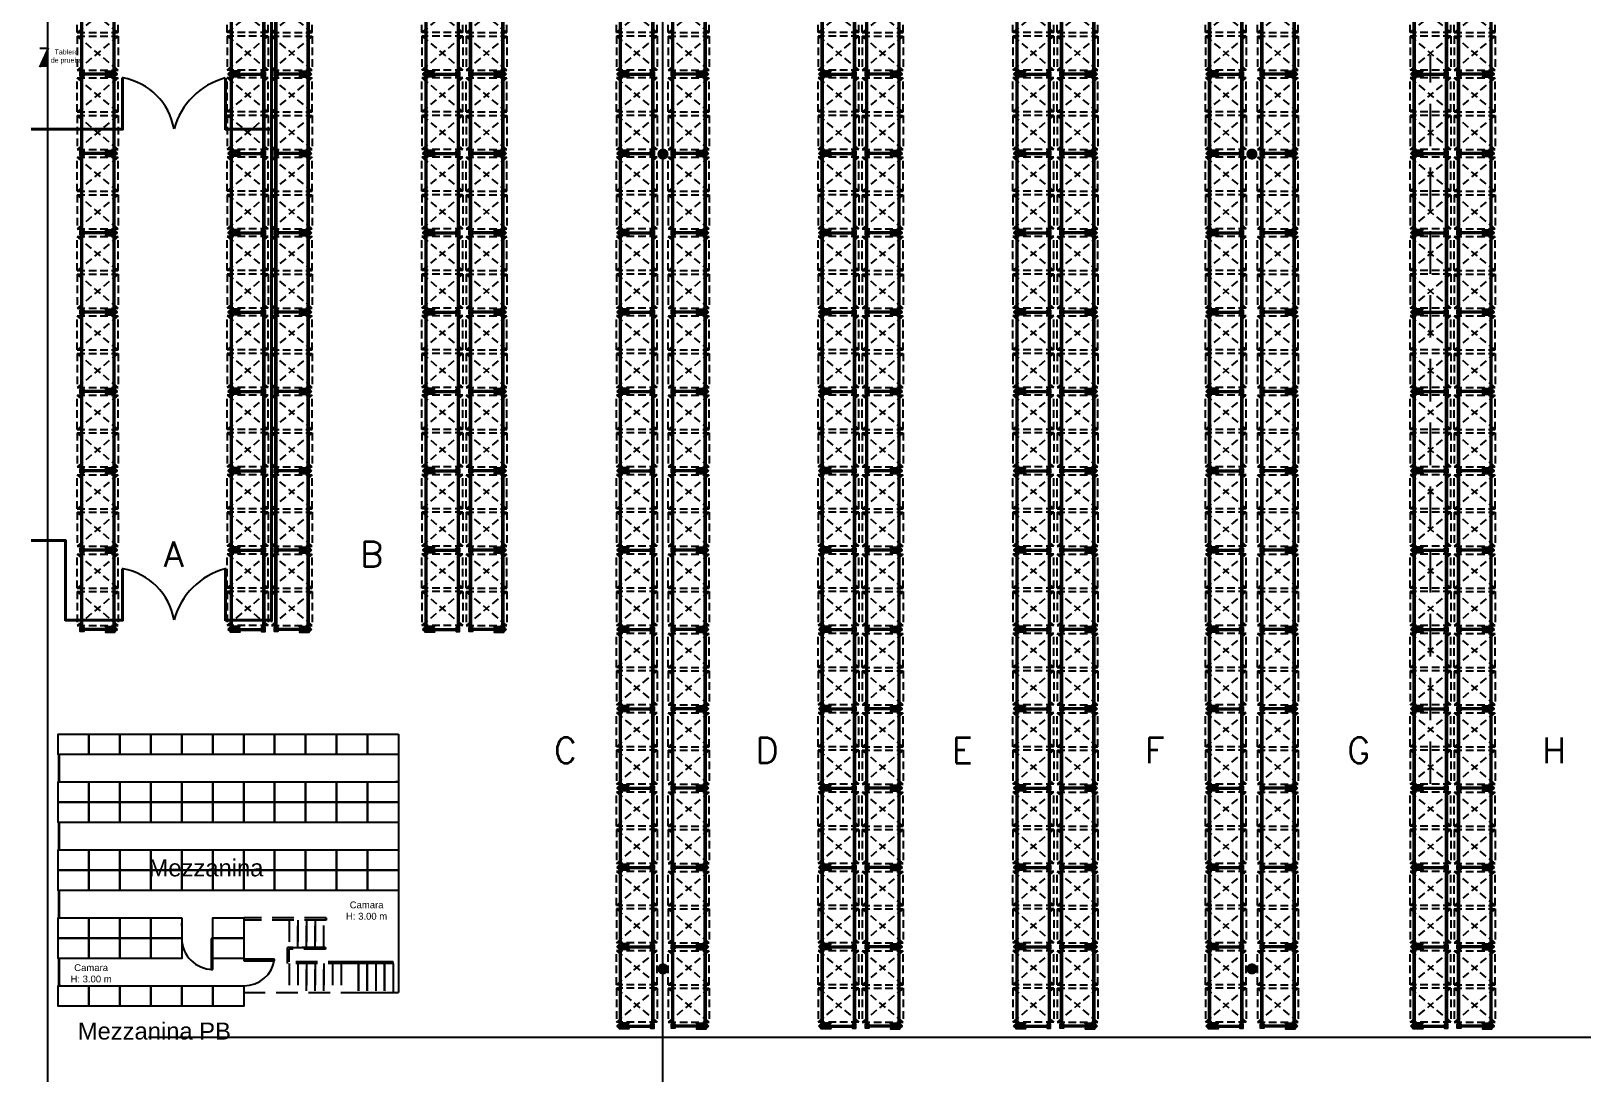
# Model space of a CAD drawing. Header units: millimetres. Extents: x 42 to 171, y 49 to 147.
# Drawn here: x 45.67 to 91.25, y 96.11 to 126.75 of the extents above; entities that cross this region are included whole.
import ezdxf

# ---------------------------------------------------------------- set-up
doc = ezdxf.new("R2010")
doc.units = ezdxf.units.MM
doc.linetypes.add('12_13_14_SB-E17-AR-A01_A02_A03-A$0$DASHED2', pattern=[0.375, 0.25, -0.125])
doc.linetypes.add('DASHED2', pattern=[9.525, 6.35, -3.175])
for name, color, linetype in [('Mezzanine', 160, 'Continuous'), ('Pasillos', 5, 'Continuous'), ('Rack Tecnorack 2300 mm Munster', 1, 'Continuous'), ('Rejas', 1, 'Continuous')]:
    doc.layers.add(name, color=color, linetype=linetype)
doc.layers.add('WH', color=7, linetype='Continuous', lineweight=0)
doc.styles.get("Standard").update_dxf_attribs({"font": 'txt.shx'})

# ---------------------------------------------------------------- blocks, each defined once
blk = doc.blocks.new('Rack 2300mm')
at = {"color": 253, "linetype": '12_13_14_SB-E17-AR-A01_A02_A03-A$0$DASHED2', "ltscale": 0.9}
for p, q in [((3091.030463, 1795.733714), (3090.030463, 1795.733714)), ((3090.030463, 1794.533714), (3091.030463, 1795.733714)), ((3091.030463, 1794.533714), (3090.030463, 1795.733714)), ((3090.030463, 1795.733714), (3090.030463, 1794.533714)), ((3091.030463, 1795.733714), (3091.030463, 1794.533714)), ((3091.131355, 1795.733714), (3091.131355, 1794.533714)), ((3091.131355, 1795.733714), (3092.131355, 1795.733714)), ((3092.131355, 1794.533714), (3091.131355, 1795.733714)), ((3091.131355, 1794.533714), (3092.131355, 1795.733714)), ((3092.131355, 1795.733714), (3092.131355, 1794.533714)), ((3091.030463, 1794.533714), (3090.030463, 1794.533714)), ((3091.131355, 1794.533714), (3092.131355, 1794.533714))]:
    blk.add_line(p, q, dxfattribs=at)
at = {"color": 252}
for p, q in [((3089.894409, 1794.685928), (3089.894409, 1795.581501)), ((3089.914409, 1794.685928), (3089.914409, 1795.581501)), ((3089.934409, 1795.567108), (3089.914409, 1795.567108)), ((3089.934409, 1794.685928), (3089.934409, 1795.581501)), ((3092.199909, 1795.632714), (3089.961909, 1795.632714)), ((3092.194909, 1795.587714), (3089.966909, 1795.587714)), ((3092.227409, 1794.685928), (3092.227409, 1795.581501)), ((3092.247409, 1794.685928), (3092.247409, 1795.581501)), ((3092.247409, 1795.567108), (3092.267409, 1795.567108)), ((3092.267409, 1794.685928), (3092.267409, 1795.581501)), ((3089.914409, 1794.700321), (3089.894409, 1794.700321)), ((3092.199909, 1794.634714), (3089.961909, 1794.634714)), ((3092.194909, 1794.679714), (3089.966909, 1794.679714)), ((3092.227409, 1794.700321), (3092.247409, 1794.700321))]:
    blk.add_line(p, q, dxfattribs=at)
for points in [[(3089.894409, 1795.542714), (3089.854409, 1795.542714), (3089.854409, 1795.642714), (3089.974409, 1795.642714), (3089.974409, 1795.542714), (3089.934409, 1795.542714)], [(3089.914409, 1795.581501), (3089.894409, 1795.581501)], [(3089.914409, 1795.581501), (3089.934409, 1795.581501)], [(3092.267409, 1795.542714), (3092.307409, 1795.542714), (3092.307409, 1795.642714), (3092.187409, 1795.642714), (3092.187409, 1795.542714), (3092.227409, 1795.542714)], [(3092.247409, 1795.581501), (3092.227409, 1795.581501)], [(3092.247409, 1795.581501), (3092.267409, 1795.581501)], [(3089.894409, 1794.724714), (3089.854409, 1794.724714), (3089.854409, 1794.624714), (3089.974409, 1794.624714), (3089.974409, 1794.724714), (3089.934409, 1794.724714)], [(3089.914409, 1794.685928), (3089.894409, 1794.685928)], [(3089.914409, 1794.685928), (3089.934409, 1794.685928)], [(3092.267409, 1794.724714), (3092.307409, 1794.724714), (3092.307409, 1794.624714), (3092.187409, 1794.624714), (3092.187409, 1794.724714), (3092.227409, 1794.724714)], [(3092.247409, 1794.685928), (3092.227409, 1794.685928)], [(3092.247409, 1794.685928), (3092.267409, 1794.685928)]]:
    blk.add_lwpolyline(points, dxfattribs=at)
for points in [[(3089.870749, 1795.572714), (3089.875079, 1795.570214), (3089.875079, 1795.565214), (3089.870749, 1795.562714), (3089.866419, 1795.565214), (3089.866419, 1795.570214)], [(3089.958069, 1795.562714), (3089.9624, 1795.565214), (3089.9624, 1795.570214), (3089.958069, 1795.572714), (3089.953739, 1795.570214), (3089.953739, 1795.565214)], [(3092.203749, 1795.562714), (3092.199419, 1795.565214), (3092.199419, 1795.570214), (3092.203749, 1795.572714), (3092.208079, 1795.570214), (3092.208079, 1795.565214)], [(3092.291069, 1795.572714), (3092.286739, 1795.570214), (3092.286739, 1795.565214), (3092.291069, 1795.562714), (3092.2954, 1795.565214), (3092.2954, 1795.570214)], [(3089.870749, 1794.694714), (3089.875079, 1794.697214), (3089.875079, 1794.702214), (3089.870749, 1794.704714), (3089.866419, 1794.702214), (3089.866419, 1794.697214)], [(3089.958069, 1794.704714), (3089.9624, 1794.702214), (3089.9624, 1794.697214), (3089.958069, 1794.694714), (3089.953739, 1794.697214), (3089.953739, 1794.702214)], [(3092.203749, 1794.704714), (3092.199419, 1794.702214), (3092.199419, 1794.697214), (3092.203749, 1794.694714), (3092.208079, 1794.697214), (3092.208079, 1794.702214)], [(3092.291069, 1794.694714), (3092.286739, 1794.697214), (3092.286739, 1794.702214), (3092.291069, 1794.704714), (3092.2954, 1794.702214), (3092.2954, 1794.697214)]]:
    blk.add_lwpolyline(points, close=True, dxfattribs=at)
at = {"color": 252, "lineweight": 30}
for points in [[(3089.935696, 1795.551501), (3089.935696, 1795.57943, -0.198912), (3089.93716, 1795.582966), (3089.955445, 1795.60125, 0.198912), (3089.956909, 1795.604785), (3089.956909, 1795.627714, 0.414214), (3089.951909, 1795.632714), (3089.876909, 1795.632714, 0.414214), (3089.871909, 1795.627714), (3089.871909, 1795.604785, 0.198912), (3089.873374, 1795.60125), (3089.891658, 1795.582966, -0.198912), (3089.893122, 1795.57943), (3089.893122, 1795.551501)], [(3092.226122, 1795.551501), (3092.226122, 1795.57943, 0.198912), (3092.224658, 1795.582966), (3092.206374, 1795.60125, -0.198912), (3092.204909, 1795.604785), (3092.204909, 1795.627714, -0.414214), (3092.209909, 1795.632714), (3092.284909, 1795.632714, -0.414214), (3092.289909, 1795.627714), (3092.289909, 1795.604785, -0.198912), (3092.288445, 1795.60125), (3092.27016, 1795.582966, 0.198912), (3092.268696, 1795.57943), (3092.268696, 1795.551501)], [(3089.935696, 1794.715928), (3089.935696, 1794.687999, 0.198912), (3089.93716, 1794.684463), (3089.955445, 1794.666179, -0.198912), (3089.956909, 1794.662643), (3089.956909, 1794.639714, -0.414214), (3089.951909, 1794.634714), (3089.876909, 1794.634714, -0.414214), (3089.871909, 1794.639714), (3089.871909, 1794.662643, -0.198912), (3089.873374, 1794.666179), (3089.891658, 1794.684463, 0.198912), (3089.893122, 1794.687999), (3089.893122, 1794.715928)], [(3092.226122, 1794.715928), (3092.226122, 1794.687999, -0.198912), (3092.224658, 1794.684463), (3092.206374, 1794.666179, 0.198912), (3092.204909, 1794.662643), (3092.204909, 1794.639714, 0.414214), (3092.209909, 1794.634714), (3092.284909, 1794.634714, 0.414214), (3092.289909, 1794.639714), (3092.289909, 1794.662643, 0.198912), (3092.288445, 1794.666179), (3092.27016, 1794.684463, -0.198912), (3092.268696, 1794.687999), (3092.268696, 1794.715928)]]:
    blk.add_lwpolyline(points, format="xyb", dxfattribs=at)
at = {"color": 252}
for points in [[(3089.951909, 1795.632714), (3089.961909, 1795.632714, -0.414214), (3089.966909, 1795.627714), (3089.966909, 1795.582714)], [(3092.209909, 1795.632714), (3092.199909, 1795.632714, 0.414214), (3092.194909, 1795.627714), (3092.194909, 1795.582714)], [(3089.951909, 1794.634714), (3089.961909, 1794.634714, 0.414214), (3089.966909, 1794.639714), (3089.966909, 1794.684714)], [(3092.209909, 1794.634714), (3092.199909, 1794.634714, -0.414214), (3092.194909, 1794.639714), (3092.194909, 1794.684714)]]:
    blk.add_lwpolyline(points, format="xyb", dxfattribs=at)
at = {"color": 252, "ltscale": 5}
blk.add_lwpolyline([(3092.252823, 1794.684714), (3092.241995, 1794.684714)], dxfattribs=at)
at = {"color": 252}
for centre in [(3089.870749, 1795.567714), (3089.958069, 1795.567714), (3092.203749, 1795.567714), (3092.291069, 1795.567714), (3089.870749, 1794.699714), (3089.958069, 1794.699714), (3092.203749, 1794.699714), (3092.291069, 1794.699714)]:
    blk.add_circle(centre, 0.00634, dxfattribs=at)
at = {"layer": 'Defpoints', "color": 252}
for points in [[(3089.85077, 1794.659714), (3089.85077, 1794.843873), (3089.84077, 1794.904714), (3089.83077, 1794.904714), (3089.83077, 1794.624714), (3089.85077, 1794.624714)], [(3089.978049, 1794.659714), (3089.978049, 1794.843873), (3089.988049, 1794.904714), (3089.998049, 1794.904714), (3089.998049, 1794.624714), (3089.978049, 1794.624714)], [(3092.18377, 1794.659714), (3092.18377, 1794.843873), (3092.17377, 1794.904714), (3092.16377, 1794.904714), (3092.16377, 1794.624714), (3092.18377, 1794.624714)], [(3092.311049, 1794.659714), (3092.311049, 1794.843873), (3092.321049, 1794.904714), (3092.331049, 1794.904714), (3092.331049, 1794.624714), (3092.311049, 1794.624714)]]:
    blk.add_lwpolyline(points, dxfattribs=at)
at = {"layer": 'Defpoints', "color": 252, "lineweight": 30, "ltscale": 5}
for points in [[(3089.85077, 1794.659714), (3089.85077, 1794.624714), (3089.914409, 1794.561075), (3089.978049, 1794.624714), (3089.978049, 1794.659714)], [(3092.18377, 1794.659714), (3092.18377, 1794.624714), (3092.247409, 1794.561075), (3092.311049, 1794.624714), (3092.311049, 1794.659714)]]:
    blk.add_lwpolyline(points, dxfattribs=at)

msp = doc.modelspace()

# ---------------------------------------------------------------- hatches: boundary and pattern name
at = {"ltscale": 5}
h = msp.add_hatch(color=251, dxfattribs=at)
h.dxf.hatch_style = 1
edge = h.paths.add_edge_path()
edge.add_arc((64.252335, 123.13327), 0.165, 0, 360)
h = msp.add_hatch(color=251, dxfattribs=at)
h.dxf.hatch_style = 1
edge = h.paths.add_edge_path()
edge.add_arc((81.574335, 123.13327), 0.165, 0, 360)
h = msp.add_hatch(color=251, dxfattribs=at)
h.dxf.hatch_style = 1
edge = h.paths.add_edge_path()
edge.add_arc((64.252335, 99.17327), 0.165, 0, 360)
h = msp.add_hatch(color=251, dxfattribs=at)
h.dxf.hatch_style = 1
edge = h.paths.add_edge_path()
edge.add_arc((81.574335, 99.17327), 0.165, 0, 360)
at = {"layer": 'Defpoints', "linetype": 'ByBlock'}
msp.add_hatch(color=252, dxfattribs=at).paths.add_polyline_path([(46.182936, 126.244417), (45.925927, 125.693178), (46.182936, 125.693178)])

# ---------------------------------------------------------------- linework, layer by layer
at = {"ltscale": 5}
for p, q in [((46.157335, 75.36027), (46.157335, 146.94627)), ((64.249335, 76.18827), (64.249335, 146.94627))]:
    msp.add_line(p, q, dxfattribs=at)
at = {"color": 252}
msp.add_line((159.600452, 97.155933), (49.116405, 97.155933), dxfattribs=at)
at = {"layer": 'Defpoints', "color": 252, "linetype": 'ByBlock'}
for p in [(45.925927, 126.244418), (45.925927, 125.693178)]:
    msp.add_line(p, (46.182936, 126.244418), dxfattribs=at)
at = {"layer": 'Defpoints', "color": 254, "linetype": '12_13_14_SB-E17-AR-A01_A02_A03-A$0$DASHED2', "ltscale": 5, "true_color": 0xfeeab9}
msp.add_line((86.825335, 104.612305), (86.825335, 126.043706), dxfattribs=at)
msp.add_line((86.825335, 104.612305), (86.825335, 126.043706), dxfattribs=at)
at = {"layer": 'Mezzanine', "color": 0}
for p, q in [((46.72001, 106.078935), (46.81999, 106.078935)), ((46.532526, 104.678935), (46.461129, 104.678935)), ((56.465462, 104.678935), (56.394065, 104.678935)), ((50.101129, 100.435435), (50.101129, 100.518429)), ((50.101129, 100.435435), (50.101129, 100.518429)), ((51.011129, 100.068935), (50.961129, 100.068935)), ((50.961129, 100.068935), (50.961129, 99.158935)), ((51.011129, 99.158935), (51.011129, 100.068935)), ((52.831129, 99.460935), (51.921129, 99.460935)), ((51.921129, 99.410935), (52.831129, 99.410935)), ((52.831129, 99.410935), (52.831129, 99.460935)), ((56.317499, 99.382791, -0.047984), (55.042499, 99.382791, -0.047984)), ((56.317499, 99.332762, -0.047984), (56.317499, 99.382791, -0.047984)), ((50.961129, 99.158935), (51.011129, 99.158935)), ((56.317499, 99.332762, -0.047984), (55.042499, 99.332774, -0.047984)), ((55.297499, 99.33277, -0.047984), (55.297499, 98.528881, -0.047984)), ((55.297499, 98.528881, -0.047984), (55.297499, 99.33277, -0.047984)), ((55.552499, 99.33277, -0.047984), (55.552499, 98.528877, -0.047984)), ((55.552499, 98.528877, -0.047984), (55.552499, 99.33277, -0.047984)), ((55.807499, 99.33277, -0.047984), (55.807499, 98.528873, -0.047984)), ((56.062499, 99.332762, -0.047984), (56.062499, 98.528868, -0.047984)), ((56.062499, 98.528868, -0.047984), (56.062499, 99.332762, -0.047984)), ((56.317499, 99.332762, -0.047984), (56.317499, 98.528864, -0.047984)), ((46.542316, 98.678935), (46.470918, 98.678935)), ((55.042499, 98.478935), (56.317499, 98.478935)), ((56.317499, 98.528864, -0.047984), (56.317499, 98.478935, -0.047984))]:
    msp.add_line(p, q, dxfattribs=at)
at = {"layer": 'Mezzanine', "color": 252}
for p, q in [((56.471129, 105.478935), (56.471147, 104.668935)), ((56.471129, 103.478935), (56.471147, 102.668935)), ((56.471129, 101.478935), (56.471144, 98.478935)), ((56.317499, 98.478935), (56.471144, 98.478935))]:
    msp.add_line(p, q, dxfattribs=at)
at = {"layer": 'Mezzanine', "color": 0, "linetype": 'DASHED2', "ltscale": 0.1}
for p, q in [((54.346129, 100.606651, -0.047984), (51.91626, 100.606651, -0.047984)), ((54.346129, 100.678935), (51.921129, 100.678935)), ((53.257499, 100.606651, -0.047984), (53.257499, 99.802791, -0.047984)), ((53.512499, 100.606651, -0.047984), (53.512499, 99.802791, -0.047984)), ((53.512499, 99.802791, -0.047984), (53.512499, 100.606651, -0.047984)), ((53.767499, 100.606651, -0.047984), (53.767499, 99.802791, -0.047984)), ((53.767499, 99.802791, -0.047984), (53.767499, 100.606651, -0.047984)), ((54.022499, 100.606651, -0.047984), (54.022499, 99.802791, -0.047984)), ((54.022499, 99.802791, -0.047984), (54.022499, 100.606651, -0.047984)), ((54.277499, 99.815021, -0.047984), (54.277499, 100.606651, -0.047984)), ((54.346129, 100.678935), (54.346129, 100.606651)), ((54.277499, 99.802791, -0.047984), (53.207499, 99.802791, -0.047984)), ((53.207499, 99.802791, -0.047984), (53.767499, 99.802791, -0.047984)), ((53.207499, 99.332791, -0.047984), (53.207499, 99.802791, -0.047984)), ((54.327499, 99.802791, -0.047984), (53.207499, 99.802791, -0.047984)), ((53.257499, 99.382791, -0.047984), (53.257499, 99.752791, -0.047984)), ((54.327499, 99.752791, -0.047984), (53.257499, 99.752791, -0.047984)), ((55.042499, 99.382791, -0.047984), (53.257499, 99.382791, -0.047984)), ((53.512499, 99.802791, -0.047984), (53.767499, 99.802791, -0.047984)), ((53.767499, 99.802791, -0.047984), (54.022499, 99.802791, -0.047984)), ((54.022499, 99.802791, -0.047984), (54.277499, 99.802791, -0.047984)), ((54.277499, 99.813304, -0.047984), (54.277499, 99.802791, -0.047984)), ((54.277499, 99.808906, -0.047984), (54.277499, 99.808906, -0.047984)), ((54.327499, 99.802791, -0.047984), (54.327499, 99.752791, -0.047984)), ((55.042499, 99.332774, -0.047984), (53.207499, 99.332791, -0.047984)), ((53.257499, 99.332791, -0.047984), (53.257499, 98.528913, -0.047984)), ((53.512499, 99.332791, -0.047984), (53.512499, 98.528909, -0.047984)), ((53.767499, 99.332791, -0.047984), (53.767499, 98.528905, -0.047984)), ((53.767499, 98.528905, -0.047984), (53.767499, 99.332791, -0.047984)), ((54.022499, 99.332791, -0.047984), (54.022499, 98.528901, -0.047984)), ((54.022499, 98.528901, -0.047984), (54.022499, 99.332791, -0.047984)), ((54.277499, 99.332791, -0.047984), (54.277499, 98.528897, -0.047984)), ((54.277499, 98.528897, -0.047984), (54.277499, 99.332791, -0.047984)), ((54.532499, 99.332791, -0.047984), (54.532499, 98.528893, -0.047984)), ((54.787499, 99.33277, -0.047984), (54.787499, 98.528889, -0.047984)), ((51.921129, 98.478935), (55.042499, 98.478935))]:
    msp.add_line(p, q, dxfattribs=at)
at = {"layer": 'Mezzanine', "color": 0, "linetype": 'ByBlock'}
msp.add_line((51.921129, 99.460935), (51.921129, 99.410935), dxfattribs=at)
at = {"layer": 'Mezzanine', "color": 0}
for points in [[(47.371129, 106.076935), (47.371129, 105.478935), (46.461129, 105.478935), (46.461129, 106.078935), (47.371129, 106.078935)], [(48.281129, 106.076935), (48.281129, 105.478935), (47.371129, 105.478935), (47.371129, 106.078935), (48.281129, 106.078935)], [(49.191129, 106.076935), (49.191129, 105.478935), (48.281129, 105.478935), (48.281129, 106.078935), (49.191129, 106.078935)], [(50.101129, 106.076935), (50.101129, 105.478935), (49.191129, 105.478935), (49.191129, 106.078935), (50.101129, 106.078935)], [(51.011129, 106.076935), (51.011129, 105.478935), (50.101129, 105.478935), (50.101129, 106.078935), (51.011129, 106.078935)], [(51.921129, 106.076935), (51.921129, 105.478935), (51.011129, 105.478935), (51.011129, 106.078935), (51.921129, 106.078935)], [(52.831129, 106.076935), (52.831129, 105.478935), (51.921129, 105.478935), (51.921129, 106.078935), (52.831129, 106.078935)], [(53.741129, 106.076935), (53.741129, 105.478935), (52.831129, 105.478935), (52.831129, 106.078935), (53.741129, 106.078935)], [(54.651129, 106.076935), (54.651129, 105.478935), (53.741129, 105.478935), (53.741129, 106.078935), (54.651129, 106.078935)], [(55.561129, 106.076935), (55.561129, 105.478935), (54.651129, 105.478935), (54.651129, 106.078935), (55.561129, 106.078935)], [(56.471129, 106.076935), (56.471129, 105.478935), (55.561129, 105.478935), (55.561129, 106.078935), (56.471129, 106.078935)], [(47.371129, 104.676935), (47.371129, 104.078935), (46.461129, 104.078935), (46.461129, 104.678935), (47.371129, 104.678935)], [(48.281129, 104.676935), (48.281129, 104.078935), (47.371129, 104.078935), (47.371129, 104.678935), (48.281129, 104.678935)], [(49.191129, 104.676935), (49.191129, 104.078935), (48.281129, 104.078935), (48.281129, 104.678935), (49.191129, 104.678935)], [(50.101129, 104.676935), (50.101129, 104.078935), (49.191129, 104.078935), (49.191129, 104.678935), (50.101129, 104.678935)], [(51.011129, 104.676935), (51.011129, 104.078935), (50.101129, 104.078935), (50.101129, 104.678935), (51.011129, 104.678935)], [(51.921129, 104.676935), (51.921129, 104.078935), (51.011129, 104.078935), (51.011129, 104.678935), (51.921129, 104.678935)], [(52.831129, 104.676935), (52.831129, 104.078935), (51.921129, 104.078935), (51.921129, 104.678935), (52.831129, 104.678935)], [(53.741129, 104.676935), (53.741129, 104.078935), (52.831129, 104.078935), (52.831129, 104.678935), (53.741129, 104.678935)], [(54.651129, 104.676935), (54.651129, 104.078935), (53.741129, 104.078935), (53.741129, 104.678935), (54.651129, 104.678935)], [(55.561129, 104.676935), (55.561129, 104.078935), (54.651129, 104.078935), (54.651129, 104.678935), (55.561129, 104.678935)], [(56.471129, 104.676935), (56.471129, 104.078935), (55.561129, 104.078935), (55.561129, 104.678935), (56.471129, 104.678935)], [(47.371129, 104.076935), (47.371129, 103.478935), (46.461129, 103.478935), (46.461129, 104.078935), (47.371129, 104.078935)], [(48.281129, 104.076935), (48.281129, 103.478935), (47.371129, 103.478935), (47.371129, 104.078935), (48.281129, 104.078935)], [(49.191129, 104.076935), (49.191129, 103.478935), (48.281129, 103.478935), (48.281129, 104.078935), (49.191129, 104.078935)], [(50.101129, 104.076935), (50.101129, 103.478935), (49.191129, 103.478935), (49.191129, 104.078935), (50.101129, 104.078935)], [(51.011129, 104.076935), (51.011129, 103.478935), (50.101129, 103.478935), (50.101129, 104.078935), (51.011129, 104.078935)], [(51.921129, 104.076935), (51.921129, 103.478935), (51.011129, 103.478935), (51.011129, 104.078935), (51.921129, 104.078935)], [(52.831129, 104.076935), (52.831129, 103.478935), (51.921129, 103.478935), (51.921129, 104.078935), (52.831129, 104.078935)], [(53.741129, 104.076935), (53.741129, 103.478935), (52.831129, 103.478935), (52.831129, 104.078935), (53.741129, 104.078935)], [(54.651129, 104.076935), (54.651129, 103.478935), (53.741129, 103.478935), (53.741129, 104.078935), (54.651129, 104.078935)], [(55.561129, 104.076935), (55.561129, 103.478935), (54.651129, 103.478935), (54.651129, 104.078935), (55.561129, 104.078935)], [(56.471129, 104.076935), (56.471129, 103.478935), (55.561129, 103.478935), (55.561129, 104.078935), (56.471129, 104.078935)], [(47.371129, 102.676935), (47.371129, 102.078935), (46.461129, 102.078935), (46.461129, 102.678935), (47.371129, 102.678935)], [(48.281129, 102.676935), (48.281129, 102.078935), (47.371129, 102.078935), (47.371129, 102.678935), (48.281129, 102.678935)], [(49.191129, 102.676935), (49.191129, 102.078935), (48.281129, 102.078935), (48.281129, 102.678935), (49.191129, 102.678935)], [(50.101129, 102.676935), (50.101129, 102.078935), (49.191129, 102.078935), (49.191129, 102.678935), (50.101129, 102.678935)], [(51.011129, 102.676935), (51.011129, 102.078935), (50.101129, 102.078935), (50.101129, 102.678935), (51.011129, 102.678935)], [(51.921129, 102.676935), (51.921129, 102.078935), (51.011129, 102.078935), (51.011129, 102.678935), (51.921129, 102.678935)], [(52.831129, 102.676935), (52.831129, 102.078935), (51.921129, 102.078935), (51.921129, 102.678935), (52.831129, 102.678935)], [(53.741129, 102.676935), (53.741129, 102.078935), (52.831129, 102.078935), (52.831129, 102.678935), (53.741129, 102.678935)], [(54.651129, 102.676935), (54.651129, 102.078935), (53.741129, 102.078935), (53.741129, 102.678935), (54.651129, 102.678935)], [(55.561129, 102.676935), (55.561129, 102.078935), (54.651129, 102.078935), (54.651129, 102.678935), (55.561129, 102.678935)], [(56.471129, 102.676935), (56.471129, 102.078935), (55.561129, 102.078935), (55.561129, 102.678935), (56.471129, 102.678935)], [(47.371129, 102.076935), (47.371129, 101.478935), (46.461129, 101.478935), (46.461129, 102.078935), (47.371129, 102.078935)], [(48.281129, 102.076935), (48.281129, 101.478935), (47.371129, 101.478935), (47.371129, 102.078935), (48.281129, 102.078935)], [(49.191129, 102.076935), (49.191129, 101.478935), (48.281129, 101.478935), (48.281129, 102.078935), (49.191129, 102.078935)], [(50.101129, 102.076935), (50.101129, 101.478935), (49.191129, 101.478935), (49.191129, 102.078935), (50.101129, 102.078935)], [(51.011129, 102.076935), (51.011129, 101.478935), (50.101129, 101.478935), (50.101129, 102.078935), (51.011129, 102.078935)], [(51.921129, 102.076935), (51.921129, 101.478935), (51.011129, 101.478935), (51.011129, 102.078935), (51.921129, 102.078935)], [(52.831129, 102.076935), (52.831129, 101.478935), (51.921129, 101.478935), (51.921129, 102.078935), (52.831129, 102.078935)], [(53.741129, 102.076935), (53.741129, 101.478935), (52.831129, 101.478935), (52.831129, 102.078935), (53.741129, 102.078935)], [(54.651129, 102.076935), (54.651129, 101.478935), (53.741129, 101.478935), (53.741129, 102.078935), (54.651129, 102.078935)], [(55.561129, 102.076935), (55.561129, 101.478935), (54.651129, 101.478935), (54.651129, 102.078935), (55.561129, 102.078935)], [(56.471129, 102.076935), (56.471129, 101.478935), (55.561129, 101.478935), (55.561129, 102.078935), (56.471129, 102.078935)], [(47.371129, 100.676935), (47.371129, 100.078935), (46.461129, 100.078935), (46.461129, 100.678935), (47.371129, 100.678935)], [(48.281129, 100.676935), (48.281129, 100.078935), (47.371129, 100.078935), (47.371129, 100.678935), (48.281129, 100.678935)], [(49.191129, 100.676935), (49.191129, 100.078935), (48.281129, 100.078935), (48.281129, 100.678935), (49.191129, 100.678935)], [(50.101129, 100.676935), (50.101129, 100.078935), (49.191129, 100.078935), (49.191129, 100.678935), (50.101129, 100.678935)], [(51.921129, 100.676935), (51.921129, 100.078935), (51.011129, 100.078935), (51.011129, 100.678935), (51.921129, 100.678935)], [(47.371129, 100.076935), (47.371129, 99.478935), (46.461129, 99.478935), (46.461129, 100.078935), (47.371129, 100.078935)], [(48.281129, 100.076935), (48.281129, 99.478935), (47.371129, 99.478935), (47.371129, 100.078935), (48.281129, 100.078935)], [(49.191129, 100.076935), (49.191129, 99.478935), (48.281129, 99.478935), (48.281129, 100.078935), (49.191129, 100.078935)], [(50.101129, 100.076935), (50.101129, 99.478935), (49.191129, 99.478935), (49.191129, 100.078935), (50.101129, 100.078935)], [(51.921129, 100.076935), (51.921129, 99.478935), (51.011129, 99.478935), (51.011129, 100.078935), (51.921129, 100.078935)], [(47.371129, 98.676935), (47.371129, 98.078935), (46.461129, 98.078935), (46.461129, 98.678935), (47.371129, 98.678935)], [(48.281129, 98.676935), (48.281129, 98.078935), (47.371129, 98.078935), (47.371129, 98.678935), (48.281129, 98.678935)], [(49.191129, 98.676935), (49.191129, 98.078935), (48.281129, 98.078935), (48.281129, 98.678935), (49.191129, 98.678935)], [(50.101129, 98.676935), (50.101129, 98.078935), (49.191129, 98.078935), (49.191129, 98.678935), (50.101129, 98.678935)], [(51.011129, 98.676935), (51.011129, 98.078935), (50.101129, 98.078935), (50.101129, 98.678935), (51.011129, 98.678935)], [(51.921129, 98.676935), (51.921129, 98.078935), (51.011129, 98.078935), (51.011129, 98.678935), (51.921129, 98.678935)]]:
    msp.add_lwpolyline(points, dxfattribs=at)
for centre, radius, start, end in [((51.011129, 100.068935), 0.91, 180, 270), ((51.930555, 99.586118), 0.909232, 269.405975, 352.086363)]:
    msp.add_arc(centre, radius, start, end, dxfattribs=at)
at = {"layer": 'Rejas', "color": 10, "linetype": 'ByBlock'}
for p, q in [((52.720275, 146.94627), (52.720275, 123.843297)), ((52.750275, 146.94627), (52.750275, 123.843297)), ((48.342345, 123.843297), (48.342345, 125.373297)), ((48.372345, 125.373297), (48.342345, 125.373297)), ((48.372345, 123.843297), (48.372345, 125.373297)), ((51.372345, 123.843297), (51.372345, 125.373297)), ((51.402345, 123.843297), (51.402345, 125.373297)), ((48.372345, 123.873297), (45.666405, 123.873297)), ((48.372345, 123.843297), (45.666405, 123.843297)), ((52.750275, 123.873297), (51.372345, 123.873297)), ((52.750275, 123.843297), (51.372345, 123.843297)), ((52.720275, 123.843297), (52.720275, 109.410096)), ((52.750275, 123.843297), (52.750275, 109.410096)), ((46.695476, 111.778935), (45.665476, 111.778935)), ((46.695476, 111.748935), (45.665476, 111.748935)), ((48.342345, 109.410096), (48.342345, 110.940096)), ((48.372345, 110.940096), (48.342345, 110.940096)), ((48.372345, 109.410096), (48.372345, 110.940096)), ((51.372345, 109.410096), (51.372345, 110.940096)), ((51.402345, 110.940096), (51.372345, 110.940096)), ((51.402345, 109.410096), (51.402345, 110.940096)), ((48.372345, 109.440096), (46.665476, 109.440096)), ((48.372345, 109.410096), (46.665476, 109.410096)), ((52.750275, 109.440096), (51.372345, 109.440096)), ((52.750275, 109.410096), (51.372345, 109.410096))]:
    msp.add_line(p, q, dxfattribs=at)
for points in [[(46.665476, 109.410096), (46.665476, 111.778935)], [(46.695476, 109.410096), (46.695476, 111.778935)]]:
    msp.add_lwpolyline(points, dxfattribs=at)
for centre, radius, start, end in [((48.04287, 123.543822), 1.858906, 10.209114, 79.790886), ((51.947611, 123.29803), 2.153523, 105.493437, 164.506563), ((48.04287, 109.110621), 1.858906, 10.209114, 79.790886), ((51.947611, 108.86483), 2.153523, 105.493437, 164.506563)]:
    msp.add_arc(centre, radius, start, end, dxfattribs=at)
at = {"layer": 'WH', "color": 0}
for p, q in [((46.461129, 105.478935), (46.461129, 104.678935)), ((46.503492, 105.478935), (46.503492, 104.678935)), ((46.461129, 103.478935), (46.461129, 102.678935)), ((46.503492, 103.478935), (46.503492, 102.678935)), ((46.461129, 101.478935), (46.461129, 100.678935)), ((46.503492, 101.478935), (46.503492, 100.678935)), ((46.461129, 99.478935), (46.461129, 98.678935)), ((46.503492, 99.478935), (46.503492, 98.678935))]:
    msp.add_line(p, q, dxfattribs=at)

# ---------------------------------------------------------------- block references
at = {"layer": 'Rack Tecnorack 2300 mm Munster'}
for p, rotation in [((1842.759049, -2964.426639), 90), ((-1743.09438, 3217.735179), 270), ((1848.471049, -2964.426639), 90), ((-1737.37038, 3217.735179), 270), ((1854.195049, -2964.426639), 90), ((-1731.65238, 3217.735179), 270), ((1860.143049, -2964.426639), 90), ((-1725.71738, 3217.735179), 270), ((1865.848049, -2964.426639), 90), ((-1719.98938, 3217.735179), 270), ((1871.576049, -2964.426639), 90), ((-1714.32638, 3217.735179), 270), ((1877.469049, -2964.426639), 90), ((-1708.30838, 3217.735179), 270), ((1883.257049, -2964.426639), 90), ((1842.759049, -2966.759639), 90), ((-1743.09438, 3215.402179), 270), ((1848.471049, -2966.759639), 90), ((-1737.37038, 3215.402179), 270), ((1854.195049, -2966.759639), 90), ((-1731.65238, 3215.402179), 270), ((1860.143049, -2966.759639), 90), ((-1725.71738, 3215.402179), 270), ((1865.848049, -2966.759639), 90), ((-1719.98938, 3215.402179), 270), ((1871.576049, -2966.759639), 90), ((-1714.32638, 3215.402179), 270), ((1877.469049, -2966.759639), 90), ((-1708.30838, 3215.402179), 270), ((1883.257049, -2966.759639), 90), ((1842.759049, -2969.092639), 90), ((-1743.09438, 3213.069179), 270), ((1848.471049, -2969.092639), 90), ((-1737.37038, 3213.069179), 270), ((1854.195049, -2969.092639), 90), ((-1731.65238, 3213.069179), 270), ((1860.143049, -2969.092639), 90), ((-1725.71738, 3213.069179), 270), ((1865.848049, -2969.092639), 90), ((-1719.98938, 3213.069179), 270), ((1871.576049, -2969.092639), 90), ((-1714.32638, 3213.069179), 270), ((1877.469049, -2969.092639), 90), ((-1708.30838, 3213.069179), 270), ((1883.257049, -2969.092639), 90), ((1842.759049, -2971.425639), 90), ((-1743.09438, 3210.736179), 270), ((1848.471049, -2971.425639), 90), ((-1737.37038, 3210.736179), 270), ((1854.195049, -2971.425639), 90), ((-1731.65238, 3210.736179), 270), ((1860.143049, -2971.425639), 90), ((-1725.71738, 3210.736179), 270), ((1865.848049, -2971.425639), 90), ((-1719.98938, 3210.736179), 270), ((1871.576049, -2971.425639), 90), ((-1714.32638, 3210.736179), 270), ((1877.469049, -2971.425639), 90), ((-1708.30838, 3210.736179), 270), ((1883.257049, -2971.425639), 90), ((1842.759049, -2973.758639), 90), ((-1743.09438, 3208.403179), 270), ((1848.471049, -2973.758639), 90), ((-1737.37038, 3208.403179), 270), ((1854.195049, -2973.758639), 90), ((-1731.65238, 3208.403179), 270), ((1860.143049, -2973.758639), 90), ((-1725.71738, 3208.403179), 270), ((1865.848049, -2973.758639), 90), ((-1719.98938, 3208.403179), 270), ((1871.576049, -2973.758639), 90), ((-1714.32638, 3208.403179), 270), ((1877.469049, -2973.758639), 90), ((-1708.30838, 3208.403179), 270), ((1883.257049, -2973.758639), 90), ((1842.759049, -2976.091639), 90), ((-1743.09438, 3206.070179), 270), ((1848.471049, -2976.091639), 90), ((-1737.37038, 3206.070179), 270), ((1854.195049, -2976.091639), 90), ((-1731.65238, 3206.070179), 270), ((1860.143049, -2976.091639), 90), ((-1725.71738, 3206.070179), 270), ((1865.848049, -2976.091639), 90), ((-1719.98938, 3206.070179), 270), ((1871.576049, -2976.091639), 90), ((-1714.32638, 3206.070179), 270), ((1877.469049, -2976.091639), 90), ((-1708.30838, 3206.070179), 270), ((1883.257049, -2976.091639), 90), ((1842.759049, -2978.424639), 90), ((-1743.09438, 3203.737179), 270), ((1848.471049, -2978.424639), 90), ((-1737.37038, 3203.737179), 270), ((1854.195049, -2978.424639), 90), ((-1731.65238, 3203.737179), 270), ((1860.143049, -2978.424639), 90), ((-1725.71738, 3203.737179), 270), ((1865.848049, -2978.424639), 90), ((-1719.98938, 3203.737179), 270), ((1871.576049, -2978.424639), 90), ((-1714.32638, 3203.737179), 270), ((1877.469049, -2978.424639), 90), ((-1708.30838, 3203.737179), 270), ((1883.257049, -2978.424639), 90), ((1842.759049, -2980.757639), 90), ((-1743.09438, 3201.404179), 270), ((1848.471049, -2980.757639), 90), ((-1737.37038, 3201.404179), 270), ((1854.195049, -2980.757639), 90), ((-1731.65238, 3201.404179), 270), ((1860.143049, -2980.757639), 90), ((-1725.71738, 3201.404179), 270), ((1865.848049, -2980.757639), 90), ((-1719.98938, 3201.404179), 270), ((1871.576049, -2980.757639), 90), ((-1714.32638, 3201.404179), 270), ((1877.469049, -2980.757639), 90), ((-1708.30838, 3201.404179), 270), ((1883.257049, -2980.757639), 90), ((-1731.65238, 3199.071179), 270), ((1860.143049, -2983.090639), 90), ((-1725.71738, 3199.071179), 270), ((1865.848049, -2983.090639), 90), ((-1719.98938, 3199.071179), 270), ((1871.576049, -2983.090639), 90), ((-1714.32638, 3199.071179), 270), ((1877.469049, -2983.090639), 90), ((-1708.30838, 3199.071179), 270), ((1883.257049, -2983.090639), 90), ((-1731.65238, 3196.738179), 270), ((1860.143049, -2985.423639), 90), ((-1725.71738, 3196.738179), 270), ((1865.848049, -2985.423639), 90), ((-1719.98938, 3196.738179), 270), ((1871.576049, -2985.423639), 90), ((-1714.32638, 3196.738179), 270), ((1877.469049, -2985.423639), 90), ((-1708.30838, 3196.738179), 270), ((1883.257049, -2985.423639), 90), ((-1731.65238, 3194.405179), 270), ((1860.143049, -2987.756639), 90), ((-1725.71738, 3194.405179), 270), ((1865.848049, -2987.756639), 90), ((-1719.98938, 3194.405179), 270), ((1871.576049, -2987.756639), 90), ((-1714.32638, 3194.405179), 270), ((1877.469049, -2987.756639), 90), ((-1708.30838, 3194.405179), 270), ((1883.257049, -2987.756639), 90), ((-1731.65238, 3192.072179), 270), ((1860.143049, -2990.089639), 90), ((-1725.71738, 3192.072179), 270), ((1865.848049, -2990.089639), 90), ((-1719.98938, 3192.072179), 270), ((1871.576049, -2990.089639), 90), ((-1714.32638, 3192.072179), 270), ((1877.469049, -2990.089639), 90), ((-1708.30838, 3192.072179), 270), ((1883.257049, -2990.089639), 90), ((-1731.65238, 3189.739179), 270), ((1860.143049, -2992.422639), 90), ((-1725.71738, 3189.739179), 270), ((1865.848049, -2992.422639), 90), ((-1719.98938, 3189.739179), 270), ((1871.576049, -2992.422639), 90), ((-1714.32638, 3189.739179), 270), ((1877.469049, -2992.422639), 90), ((-1708.30838, 3189.739179), 270), ((1883.257049, -2992.422639), 90)]:
    msp.add_blockref('Rack 2300mm', p, dxfattribs=dict(at, rotation=rotation))

# ---------------------------------------------------------------- texts
at = {"layer": 'Defpoints', "color": 252, "linetype": 'ByBlock', "insert": (46.708825, 125.993418), "char_height": 0.146282, "width": 1.880755, "attachment_point": 5}
msp.add_mtext('{\\fArial|b0|i0|c0|p34;Tablero \\Pde prueba}', dxfattribs=at)
at = {"layer": 'Defpoints', "color": 0, "char_height": 0.5, "width": 7.25, "attachment_point": 5}
for s, insert in [('{\\fArial|b0|i0|c0|p34;Mezzanina}', (50.812449, 102.140765)), ('{\\fArial|b0|i0|c0|p34;Mezzanina PB}', (49.292901, 97.342004))]:
    msp.add_mtext(s, dxfattribs=dict(at, insert=insert))
at = {"layer": 'Defpoints', "linetype": 'ByBlock', "char_height": 0.2, "width": 1.594445, "attachment_point": 5}
for insert in [(55.535751, 100.887532), (47.43312, 99.041742)]:
    msp.add_mtext('{\\fArial|b0|i0|c0|p34;Camara \\PH: 3.00 m}', dxfattribs=dict(at, insert=insert))
at = {"layer": 'Pasillos', "linetype": 'ByBlock', "char_height": 0.75, "width": 1.997488, "attachment_point": 1}
for s, insert in [('\\pi0.73941;A', (48.831989, 111.742668)), ('\\pi0.78884;B', (54.555989, 111.742668)), ('\\pi0.77228;C', (60.273989, 105.975776)), ('\\pi0.76839;D', (66.208989, 105.975776)), ('\\pi0.81124;E', (71.936989, 105.975776)), ('\\pi0.82561;F', (77.599989, 105.975776)), ('\\pi0.75986;G', (83.617989, 105.975776)), ('\\pi0.77326;H', (89.330989, 105.975776))]:
    msp.add_mtext(s, dxfattribs=dict(at, insert=insert))

doc.saveas('drawing.dxf')
